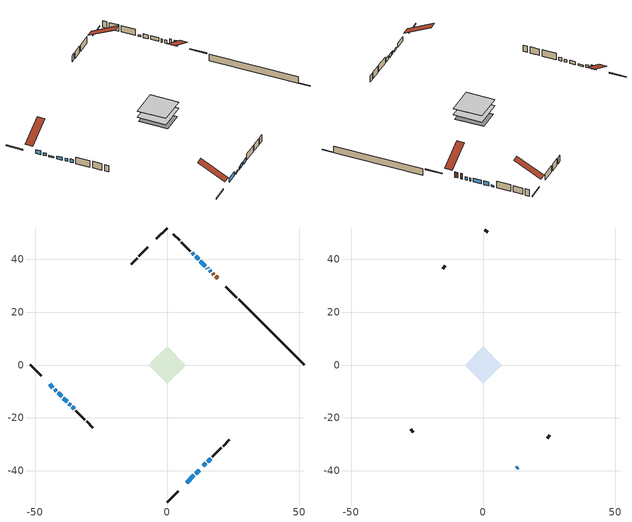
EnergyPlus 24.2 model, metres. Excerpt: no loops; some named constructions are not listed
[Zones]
conditioned space
 floor outside (Floor1 construction): -3.23,0 0,3.23 3.23,0 0,-3.23 z1.1
 floor outside (Floor2 construction): -2.77,0 0,2.77 2.77,0 0,-2.77 z1.1
 floor adiabatic (AdiabaticFloorConstruction): -7.07,0 0,7.07 7.07,0 0,-7.07 z1.1
 floor foundation (Slab1 construction): -6.21,0.96 -0.96,6.21 6.21,-0.96 0.96,-6.21 z-1.34
 wall outside (RimJoist1 construction): 0,-51.81 4.1,-47.71 / -51.81,0 -47.71,-4.1 / 0,51.81 -4.1,47.71 / 26.3,25.51 22.2,29.61 z1.1:1.4
 wall outside (AdiabaticWallConstruction 1): 19.02,32.79 18.27,33.54 / 17.61,34.2 17.18,34.63 z1.1:3.13
 wall outside (AdiabaticWallConstruction): 16.53,35.28 16.03,35.78 / 15.38,36.44 15.1,36.71 / -35.93,-15.88 -35.21,-16.6 z1.1:2.32; 7.28,-44.53 10.08,-41.73 z1.1:2.62; 10.74,-41.07 12.03,-39.78 / -41.28,-10.53 -39.98,-11.83 / 10.05,41.76 9.4,42.41 z1.1:1.66; -44.53,-7.28 -43.24,-8.58 / 14.45,37.36 12.51,39.3 / 11.85,39.96 10.7,41.11 z1.1:2.52; -42.58,-9.23 -41.93,-9.88 / -39.33,-12.48 -37.89,-13.92 / -37.23,-14.58 -36.58,-15.23 z1.1:2.12; 13.7,-38.11 14.57,-37.24 / 15.22,-36.59 16.41,-35.4 z1.1:2.47
 wall outside (Wall1 construction): 17.07,-34.75 20.5,-31.31 / -34.55,-17.26 -31.12,-20.69 / -7.28,44.53 -10.72,41.09 / 8.74,43.07 5.31,46.51 z1.1:3.54
 wall outside (Wall2 construction): 21.16,-30.65 23.48,-28.33 / -30.46,-21.35 -28.14,-23.67 / -11.37,40.44 -13.69,38.12 / 4.65,47.16 2.33,49.48 z1.1:3.54
 wall foundation (FoundationWall1 construction): 26.96,24.85,-1.34 26.96,24.85,1.1 48.96,2.85,1.1 48.96,2.85,-1.24 51.81,0,-1.24 51.81,0,-1.34
 window (WindowConstruction 8): 16.53,35.29 16.03,35.78 z1.1:2.32
 window (WindowConstruction 3): 7.28,-44.53 10.08,-41.73 z1.1:2.62
 window (WindowConstruction 4): 10.74,-41.07 12.03,-39.78 z1.1:1.66
 window (WindowConstruction 5): -44.53,-7.28 -43.24,-8.57 z1.1:2.52
 window (WindowConstruction 6): -42.58,-9.23 -41.93,-9.88 z1.1:2.11
 window (WindowConstruction 7): -41.28,-10.54 -39.98,-11.83 z1.1:1.66
 window (WindowConstruction 10): 13.71,-38.11 14.57,-37.24 z1.1:2.47
 window (WindowConstruction 9): 15.37,36.44 15.1,36.71 z1.1:2.32
 window (WindowConstruction 11): 15.22,-36.59 16.41,-35.4 z1.1:2.47
 window (WindowConstruction 12): -39.33,-12.49 -37.89,-13.92 z1.1:2.11
 window (WindowConstruction 13): -37.23,-14.58 -36.59,-15.23 z1.1:2.11
 window (WindowConstruction 14): -35.93,-15.88 -35.21,-16.6 z1.1:2.32
 window (WindowConstruction): 14.45,37.36 12.51,39.3 z1.1:2.52
 window (WindowConstruction 1): 11.85,39.96 10.7,41.11 z1.1:2.52
 window (WindowConstruction 2): 10.05,41.77 9.4,42.41 z1.1:1.66
 door (Door): 19.02,32.79 18.27,33.54 z1.1:3.13
 door (Door 1): 17.61,34.2 17.18,34.63 z1.1:3.13
 ceiling adiabatic (AdiabaticFloorConstruction): 0,-7.07 7.07,0 0,7.07 -7.07,0 z1.1
attic - vented
 floor to conditioned space (Floor3 construction Reversed): -7.07,0 0,7.07 7.07,0 0,-7.07 z3.54
 wall outside (AdiabaticWallConstruction): 12.69,-39.12 13.05,-38.76 z1.1:2.12
 wall outside (Wall3 construction): 24.14,-27.68 25.15,-26.66 / -27.48,-24.33 -26.47,-25.34 / -14.35,37.46 -15.37,36.44 / 1.67,50.14 0.66,51.15 z1.1:3.54
 window (WindowConstruction 15): 12.69,-39.12 13.05,-38.76 z1.1:2.11
 roof outside (Roof1 construction): 6.62,-45.19,3.54 -0.06,-38.5,8.26 -1.93,-40.37,8.26 4.76,-47.05,3.54; -45.19,-6.62,3.54 -38.5,0.06,8.26 -40.37,1.93,8.26 -47.05,-4.76,3.54; -6.62,45.19,3.54 0.06,38.5,8.26 1.93,40.37,8.26 -4.76,47.05,3.54; 19.68,32.13,3.54 13,25.45,8.26 14.86,23.58,8.26 21.55,30.26,3.54
[Material] Roughness=Rough; Thermal Absorptance=0.9
Name | Thickness {m} | Conductivity {W/m-K} | Density {kg/m3} | Specific Heat {J/kg-K} | Solar Absorptance | Visible Absorptance
ceiling loosefill ins | 0.338667 | 0.0480833 | 16.02 | 1046.75 | 0.7 | 0.7
ceiling stud and cavity | 0.1397 | 0.177487 | 65.682 | 1177.47 | 0.7 | 0.7
gypsum board | 0.0127 | 0.160291 | 801 | 837.4 | 0.6 | 0.6
[Construction]
Floor3 construction: ceiling loosefill ins, ceiling stud and cavity, gypsum board
[EnergyManagementSystem:OutputVariable] Type of Data in Variable=Summed; Update Frequency=ZoneTimestep
Name | EMS Variable | EMS Program or Subroutine | Units
loads_htg_slabs_annual_outvar; Energy Management System Output Variable 16 | loads_htg_slabs | component_loads_program | J
loads_htg_internal_mass_annual_outvar; Energy Management System Output Variable 17 | loads_htg_internal_mass | component_loads_program | J
loads_htg_infil_annual_outvar; Energy Management System Output Variable 18 | loads_htg_infil | component_loads_program | J
loads_htg_natvent_annual_outvar; Energy Management System Output Variable 19 | loads_htg_natvent | component_loads_program | J
loads_htg_mechvent_annual_outvar; Energy Management System Output Variable 20 | loads_htg_mechvent | component_loads_program | J
loads_htg_whf_annual_outvar; Energy Management System Output Variable 21 | loads_htg_whf | component_loads_program | J
loads_htg_ducts_annual_outvar; Energy Management System Output Variable 22 | loads_htg_ducts | component_loads_program | J
loads_htg_intgains_annual_outvar; Energy Management System Output Variable 23 | loads_htg_intgains | component_loads_program | J
loads_htg_lighting_annual_outvar; Energy Management System Output Variable 24 | loads_htg_lighting | component_loads_program | J
loads_clg_roofs_annual_outvar; Energy Management System Output Variable 25 | loads_clg_roofs | component_loads_program | J
loads_clg_ceilings_annual_outvar; Energy Management System Output Variable 26 | loads_clg_ceilings | component_loads_program | J
loads_clg_walls_annual_outvar; Energy Management System Output Variable 27 | loads_clg_walls | component_loads_program | J
loads_clg_rim_joists_annual_outvar; Energy Management System Output Variable 28 | loads_clg_rim_joists | component_loads_program | J
loads_clg_foundation_walls_annual_outvar; Energy Management System Output Variable 29 | loads_clg_foundation_walls | component_loads_program | J
loads_clg_doors_annual_outvar; Energy Management System Output Variable 30 | loads_clg_doors | component_loads_program | J
loads_clg_windows_conduction_annual_outvar; Energy Management System Output Variable 31 | loads_clg_windows_conduction | component_loads_program | J
loads_clg_windows_solar_annual_outvar; Energy Management System Output Variable 32 | loads_clg_windows_solar | component_loads_program | J
loads_clg_skylights_conduction_annual_outvar; Energy Management System Output Variable 33 | loads_clg_skylights_conduction | component_loads_program | J
loads_clg_skylights_solar_annual_outvar; Energy Management System Output Variable 34 | loads_clg_skylights_solar | component_loads_program | J
loads_clg_floors_annual_outvar; Energy Management System Output Variable 35 | loads_clg_floors | component_loads_program | J
loads_clg_slabs_annual_outvar; Energy Management System Output Variable 36 | loads_clg_slabs | component_loads_program | J
loads_clg_internal_mass_annual_outvar; Energy Management System Output Variable 37 | loads_clg_internal_mass | component_loads_program | J
loads_clg_infil_annual_outvar; Energy Management System Output Variable 38 | loads_clg_infil | component_loads_program | J
loads_clg_natvent_annual_outvar; Energy Management System Output Variable 39 | loads_clg_natvent | component_loads_program | J
loads_clg_mechvent_annual_outvar; Energy Management System Output Variable 40 | loads_clg_mechvent | component_loads_program | J
loads_clg_whf_annual_outvar; Energy Management System Output Variable 41 | loads_clg_whf | component_loads_program | J
loads_clg_ducts_annual_outvar; Energy Management System Output Variable 42 | loads_clg_ducts | component_loads_program | J
loads_clg_intgains_annual_outvar; Energy Management System Output Variable 43 | loads_clg_intgains | component_loads_program | J
loads_clg_lighting_annual_outvar; Energy Management System Output Variable 44 | loads_clg_lighting | component_loads_program | J
loads_htg_tot_annual_outvar; Energy Management System Output Variable 1; Energy Management System Output Variable 45 | loads_htg_tot | total_loads_program | J
loads_clg_tot_annual_outvar; Energy Management System Output Variable 2; Energy Management System Output Variable 46 | loads_clg_tot | total_loads_program | J
Energy Management System Output Variable 3 | htg_unmet_hours | unmet_hours_program | hr
Energy Management System Output Variable 4 | clg_unmet_hours | unmet_hours_program | hr
Energy Management System Output Variable 5 | loads_htg_roofs | component_loads_program | J
Energy Management System Output Variable 6 | loads_htg_ceilings | component_loads_program | J
Energy Management System Output Variable 7 | loads_htg_walls | component_loads_program | J
Energy Management System Output Variable 8 | loads_htg_rim_joists | component_loads_program | J
Energy Management System Output Variable 9 | loads_htg_foundation_walls | component_loads_program | J
Energy Management System Output Variable 10 | loads_htg_doors | component_loads_program | J
Energy Management System Output Variable 11 | loads_htg_windows_conduction | component_loads_program | J
Energy Management System Output Variable 12 | loads_htg_windows_solar | component_loads_program | J
Energy Management System Output Variable 13 | loads_htg_skylights_conduction | component_loads_program | J
Energy Management System Output Variable 14 | loads_htg_skylights_solar | component_loads_program | J
Energy Management System Output Variable 15 | loads_htg_floors | component_loads_program | J
[Schedule:Day:Interval]
interior lighting schedule day: No, 01:00, 0.108182, 04:00, 0.0901515, 05:00, 0.0991667, 06:00, 0.162273, 07:00, 0.270455, 08:00, 0.342576, 10:00, 0.369621, 11:00, 0.351591, 12:00, 0.333561, 13:00, 0.324545, 14:00, 0.31553, 15:00, 0.333561, 16:00, 0.369621, 17:00, 0.450758, 18:00, 0.585985, 19:00, 0.775303, 20:00, 0.955606, 21:00, 0.991667, 22:00, 0.712197, 23:00, 0.360606, 24:00, 0.162273
interior lighting schedule day 1: No, 01:00, 0.100909, 04:00, 0.0840909, 05:00, 0.0925, 06:00, 0.151364, 07:00, 0.252273, 08:00, 0.319545, 10:00, 0.344773, 11:00, 0.327955, 12:00, 0.311136, 13:00, 0.302727, 14:00, 0.294318, 15:00, 0.311136, 16:00, 0.344773, 17:00, 0.420455, 18:00, 0.546591, 19:00, 0.723182, 20:00, 0.891364, 21:00, 0.925, 22:00, 0.664318, 23:00, 0.336364, 24:00, 0.151364
interior lighting schedule day 2: No, 01:00, 0.0927273, 04:00, 0.0772727, 05:00, 0.085, 06:00, 0.139091, 07:00, 0.231818, 08:00, 0.293636, 10:00, 0.316818, 11:00, 0.301364, 12:00, 0.285909, 13:00, 0.278182, 14:00, 0.270455, 15:00, 0.285909, 16:00, 0.316818, 17:00, 0.386364, 18:00, 0.502273, 19:00, 0.664545, 20:00, 0.819091, 21:00, 0.85, 22:00, 0.610455, 23:00, 0.309091, 24:00, 0.139091
interior lighting schedule day 3: No, 01:00, 0.0845455, 04:00, 0.0704545, 05:00, 0.0775, 06:00, 0.126818, 07:00, 0.211364, 08:00, 0.267727, 10:00, 0.288864, 11:00, 0.274773, 12:00, 0.260682, 13:00, 0.253636, 14:00, 0.246591, 15:00, 0.260682, 16:00, 0.288864, 17:00, 0.352273, 18:00, 0.457955, 19:00, 0.605909, 20:00, 0.746818, 21:00, 0.775, 22:00, 0.556591, 23:00, 0.281818, 24:00, 0.126818
interior lighting schedule day 4: No, 01:00, 0.0763636, 04:00, 0.0636364, 05:00, 0.07, 06:00, 0.114545, 07:00, 0.190909, 08:00, 0.241818, 10:00, 0.260909, 11:00, 0.248182, 12:00, 0.235455, 13:00, 0.229091, 14:00, 0.222727, 15:00, 0.235455, 16:00, 0.260909, 17:00, 0.318182, 18:00, 0.413636, 19:00, 0.547273, 20:00, 0.674545, 21:00, 0.7, 22:00, 0.502727, 23:00, 0.254545, 24:00, 0.114545
interior lighting schedule day 5: No, 01:00, 0.0727273, 04:00, 0.0606061, 05:00, 0.0666667, 06:00, 0.109091, 07:00, 0.181818, 08:00, 0.230303, 10:00, 0.248485, 11:00, 0.236364, 12:00, 0.224242, 13:00, 0.218182, 14:00, 0.212121, 15:00, 0.224242, 16:00, 0.248485, 17:00, 0.30303, 18:00, 0.393939, 19:00, 0.521212, 20:00, 0.642424, 21:00, 0.666667, 22:00, 0.478788, 23:00, 0.242424, 24:00, 0.109091
interior lighting schedule day 6: No, 01:00, 0.0745455, 04:00, 0.0621212, 05:00, 0.0683333, 06:00, 0.111818, 07:00, 0.186364, 08:00, 0.236061, 10:00, 0.254697, 11:00, 0.242273, 12:00, 0.229848, 13:00, 0.223636, 14:00, 0.217424, 15:00, 0.229848, 16:00, 0.254697, 17:00, 0.310606, 18:00, 0.403788, 19:00, 0.534242, 20:00, 0.658485, 21:00, 0.683333, 22:00, 0.490758, 23:00, 0.248485, 24:00, 0.111818
interior lighting schedule day 7: No, 01:00, 0.08, 04:00, 0.0666667, 05:00, 0.0733333, 06:00, 0.12, 07:00, 0.2, 08:00, 0.253333, 10:00, 0.273333, 11:00, 0.26, 12:00, 0.246667, 13:00, 0.24, 14:00, 0.233333, 15:00, 0.246667, 16:00, 0.273333, 17:00, 0.333333, 18:00, 0.433333, 19:00, 0.573333, 20:00, 0.706667, 21:00, 0.733333, 22:00, 0.526667, 23:00, 0.266667, 24:00, 0.12
interior lighting schedule day 8: No, 01:00, 0.0890909, 04:00, 0.0742424, 05:00, 0.0816667, 06:00, 0.133636, 07:00, 0.222727, 08:00, 0.282121, 10:00, 0.304394, 11:00, 0.289545, 12:00, 0.274697, 13:00, 0.267273, 14:00, 0.259848, 15:00, 0.274697, 16:00, 0.304394, 17:00, 0.371212, 18:00, 0.482576, 19:00, 0.638485, 20:00, 0.78697, 21:00, 0.816667, 22:00, 0.586515, 23:00, 0.29697, 24:00, 0.133636
interior lighting schedule day 9: No, 01:00, 0.0972727, 04:00, 0.0810606, 05:00, 0.0891667, 06:00, 0.145909, 07:00, 0.243182, 08:00, 0.30803, 10:00, 0.332348, 11:00, 0.316136, 12:00, 0.299924, 13:00, 0.291818, 14:00, 0.283712, 15:00, 0.299924, 16:00, 0.332348, 17:00, 0.405303, 18:00, 0.526894, 19:00, 0.697121, 20:00, 0.859242, 21:00, 0.891667, 22:00, 0.640379, 23:00, 0.324242, 24:00, 0.145909
interior lighting schedule day 10: No, 01:00, 0.105455, 04:00, 0.0878788, 05:00, 0.0966667, 06:00, 0.158182, 07:00, 0.263636, 08:00, 0.333939, 10:00, 0.360303, 11:00, 0.342727, 12:00, 0.325152, 13:00, 0.316364, 14:00, 0.307576, 15:00, 0.325152, 16:00, 0.360303, 17:00, 0.439394, 18:00, 0.571212, 19:00, 0.755758, 20:00, 0.931515, 21:00, 0.966667, 22:00, 0.694242, 23:00, 0.351515, 24:00, 0.158182
interior lighting schedule day 11: No, 01:00, 0.109091, 04:00, 0.0909091, 05:00, 0.1, 06:00, 0.163636, 07:00, 0.272727, 08:00, 0.345455, 10:00, 0.372727, 11:00, 0.354545, 12:00, 0.336364, 13:00, 0.327273, 14:00, 0.318182, 15:00, 0.336364, 16:00, 0.372727, 17:00, 0.454545, 18:00, 0.590909, 19:00, 0.781818, 20:00, 0.963636, 21:00, 1, 22:00, 0.718182, 23:00, 0.363636, 24:00, 0.163636
interior lighting schedule default day; occupants schedule default day; clothes dryer schedule default day; cooking range schedule default day; mech vent bath fan 0 schedule default day; mech vent bath fan 1 schedule default day; mech vent range fan 0 schedule default day; mech vent range fan 1 schedule default day; misc plug loads schedule default day; general water use schedule default day; heating setpoint default day; cooling setpoint default day; clothes dryer exhaust 0 schedule default day; cooling season schedule day; cooling season schedule day 2; cooling season schedule default day; exterior lighting schedule default day; natural vent schedule default day: No, 24:00, 0
occupants schedule day: No, 05:00, 0.426829, 06:00, 0.719512, 07:00, 1, 08:00, 0.670732, 09:00, 0.329268, 14:00, 0.170732, 15:00, 0.231707, 16:00, 0.329268, 17:00, 0.5, 18:00, 0.670732, 19:00, 0.829268, 21:00, 1, 22:00, 0.853659, 23:00, 0.646341, 24:00, 0.426829
clothes dryer schedule day; clothes dryer exhaust 0 schedule day: No, 01:00, 0.123457, 02:00, 0.0740741, 03:00, 0.0493827, 04:00, 0.0246914, 05:00, 0.0493827, 06:00, 0.0740741, 07:00, 0.197531, 08:00, 0.395062, 09:00, 0.592593, 10:00, 0.839506, 11:00, 0.962963, 12:00, 1, 13:00, 0.91358, 14:00, 0.82716, 15:00, 0.716049, 16:00, 0.753086, 17:00, 0.679012, 18:00, 0.666667, 20:00, 0.62963, 21:00, 0.641975, 22:00, 0.666667, 23:00, 0.54321, 24:00, 0.296296
cooking range schedule day: No, 05:00, 0.0597015, 06:00, 0.11194, 07:00, 0.171642, 08:00, 0.291045, 11:00, 0.343284, 12:00, 0.402985, 13:00, 0.462687, 14:00, 0.343284, 15:00, 0.291045, 16:00, 0.402985, 17:00, 0.567164, 18:00, 1, 19:00, 0.850746, 20:00, 0.432836, 21:00, 0.291045, 22:00, 0.231343, 23:00, 0.171642, 24:00, 0.11194
mech vent bath fan 0 schedule day; mech vent bath fan 1 schedule day: No, 07:00, 0, 08:00, 1, 09:00, 0.2, 24:00, 0
mech vent range fan 0 schedule day; mech vent range fan 1 schedule day: No, 18:00, 0, 19:00, 1, 20:00, 0.2, 24:00, 0
misc plug loads schedule day: No, 06:00, 0.705882, 07:00, 0.745098, 08:00, 0.803922, 15:00, 0.823529, 16:00, 0.862745, 17:00, 0.921569, 18:00, 0.980392, 19:00, 1, 20:00, 0.980392, 21:00, 0.941176, 22:00, 0.862745, 23:00, 0.784314, 24:00, 0.72549
general water use schedule day: No, 01:00, 0.315068, 03:00, 0.287671, 04:00, 0.342466, 05:00, 0.369863, 06:00, 0.520548, 07:00, 0.60274, 08:00, 0.534247, 10:00, 0.506849, 11:00, 0.465753, 14:00, 0.479452, 15:00, 0.534247, 16:00, 0.589041, 17:00, 0.69863, 18:00, 0.876712, 19:00, 0.890411, 20:00, 0.986301, 21:00, 1, 22:00, 0.863014, 23:00, 0.616438, 24:00, 0.465753
heating setpoint day: No, 07:00, 18, 23:00, 21, 24:00, 18
cooling setpoint day: No, 24:00, 25
cooling season schedule day 1: No, 24:00, 1
exterior lighting schedule day: No, 01:00, 0.566667, 03:00, 0.524167, 05:00, 0.495833, 06:00, 0.5525, 07:00, 0.623333, 08:00, 0.580833, 09:00, 0.439167, 10:00, 0.354167, 12:00, 0.34, 13:00, 0.354167, 14:00, 0.396667, 15:00, 0.425, 16:00, 0.495833, 17:00, 0.623333, 18:00, 0.793333, 19:00, 0.906667, 20:00, 0.963333, 21:00, 0.991667, 22:00, 0.920833, 23:00, 0.793333, 24:00, 0.665833
exterior lighting schedule day 1: No, 01:00, 0.528571, 03:00, 0.488929, 05:00, 0.4625, 06:00, 0.515357, 07:00, 0.581429, 08:00, 0.541786, 09:00, 0.409643, 10:00, 0.330357, 12:00, 0.317143, 13:00, 0.330357, 14:00, 0.37, 15:00, 0.396429, 16:00, 0.4625, 17:00, 0.581429, 18:00, 0.74, 19:00, 0.845714, 20:00, 0.898571, 21:00, 0.925, 22:00, 0.858929, 23:00, 0.74, 24:00, 0.621071
exterior lighting schedule day 10: No, 01:00, 0.552381, 03:00, 0.510952, 05:00, 0.483333, 06:00, 0.538571, 07:00, 0.607619, 08:00, 0.56619, 09:00, 0.428095, 10:00, 0.345238, 12:00, 0.331429, 13:00, 0.345238, 14:00, 0.386667, 15:00, 0.414286, 16:00, 0.483333, 17:00, 0.607619, 18:00, 0.773333, 19:00, 0.88381, 20:00, 0.939048, 21:00, 0.966667, 22:00, 0.897619, 23:00, 0.773333, 24:00, 0.649048
exterior lighting schedule day 11: No, 01:00, 0.571429, 03:00, 0.528571, 05:00, 0.5, 06:00, 0.557143, 07:00, 0.628571, 08:00, 0.585714, 09:00, 0.442857, 10:00, 0.357143, 12:00, 0.342857, 13:00, 0.357143, 14:00, 0.4, 15:00, 0.428571, 16:00, 0.5, 17:00, 0.628571, 18:00, 0.8, 19:00, 0.914286, 20:00, 0.971429, 21:00, 1, 22:00, 0.928571, 23:00, 0.8, 24:00, 0.671429
exterior lighting schedule day 2: No, 01:00, 0.485714, 03:00, 0.449286, 05:00, 0.425, 06:00, 0.473571, 07:00, 0.534286, 08:00, 0.497857, 09:00, 0.376429, 10:00, 0.303571, 12:00, 0.291429, 13:00, 0.303571, 14:00, 0.34, 15:00, 0.364286, 16:00, 0.425, 17:00, 0.534286, 18:00, 0.68, 19:00, 0.777143, 20:00, 0.825714, 21:00, 0.85, 22:00, 0.789286, 23:00, 0.68, 24:00, 0.570714
exterior lighting schedule day 3: No, 01:00, 0.442857, 03:00, 0.409643, 05:00, 0.3875, 06:00, 0.431786, 07:00, 0.487143, 08:00, 0.453929, 09:00, 0.343214, 10:00, 0.276786, 12:00, 0.265714, 13:00, 0.276786, 14:00, 0.31, 15:00, 0.332143, 16:00, 0.3875, 17:00, 0.487143, 18:00, 0.62, 19:00, 0.708571, 20:00, 0.752857, 21:00, 0.775, 22:00, 0.719643, 23:00, 0.62, 24:00, 0.520357
exterior lighting schedule day 4: No, 01:00, 0.4, 03:00, 0.37, 05:00, 0.35, 06:00, 0.39, 07:00, 0.44, 08:00, 0.41, 09:00, 0.31, 10:00, 0.25, 12:00, 0.24, 13:00, 0.25, 14:00, 0.28, 15:00, 0.3, 16:00, 0.35, 17:00, 0.44, 18:00, 0.56, 19:00, 0.64, 20:00, 0.68, 21:00, 0.7, 22:00, 0.65, 23:00, 0.56, 24:00, 0.47
exterior lighting schedule day 5: No, 01:00, 0.380952, 03:00, 0.352381, 05:00, 0.333333, 06:00, 0.371429, 07:00, 0.419048, 08:00, 0.390476, 09:00, 0.295238, 10:00, 0.238095, 12:00, 0.228571, 13:00, 0.238095, 14:00, 0.266667, 15:00, 0.285714, 16:00, 0.333333, 17:00, 0.419048, 18:00, 0.533333, 19:00, 0.609524, 20:00, 0.647619, 21:00, 0.666667, 22:00, 0.619048, 23:00, 0.533333, 24:00, 0.447619
exterior lighting schedule day 6: No, 01:00, 0.390476, 03:00, 0.36119, 05:00, 0.341667, 06:00, 0.380714, 07:00, 0.429524, 08:00, 0.400238, 09:00, 0.302619, 10:00, 0.244048, 12:00, 0.234286, 13:00, 0.244048, 14:00, 0.273333, 15:00, 0.292857, 16:00, 0.341667, 17:00, 0.429524, 18:00, 0.546667, 19:00, 0.624762, 20:00, 0.66381, 21:00, 0.683333, 22:00, 0.634524, 23:00, 0.546667, 24:00, 0.45881
exterior lighting schedule day 7: No, 01:00, 0.419048, 03:00, 0.387619, 05:00, 0.366667, 06:00, 0.408571, 07:00, 0.460952, 08:00, 0.429524, 09:00, 0.324762, 10:00, 0.261905, 12:00, 0.251429, 13:00, 0.261905, 14:00, 0.293333, 15:00, 0.314286, 16:00, 0.366667, 17:00, 0.460952, 18:00, 0.586667, 19:00, 0.670476, 20:00, 0.712381, 21:00, 0.733333, 22:00, 0.680952, 23:00, 0.586667, 24:00, 0.492381
exterior lighting schedule day 8: No, 01:00, 0.466667, 03:00, 0.431667, 05:00, 0.408333, 06:00, 0.455, 07:00, 0.513333, 08:00, 0.478333, 09:00, 0.361667, 10:00, 0.291667, 12:00, 0.28, 13:00, 0.291667, 14:00, 0.326667, 15:00, 0.35, 16:00, 0.408333, 17:00, 0.513333, 18:00, 0.653333, 19:00, 0.746667, 20:00, 0.793333, 21:00, 0.816667, 22:00, 0.758333, 23:00, 0.653333, 24:00, 0.548333
exterior lighting schedule day 9: No, 01:00, 0.509524, 03:00, 0.47131, 05:00, 0.445833, 06:00, 0.496786, 07:00, 0.560476, 08:00, 0.522262, 09:00, 0.394881, 10:00, 0.318452, 12:00, 0.305714, 13:00, 0.318452, 14:00, 0.356667, 15:00, 0.382143, 16:00, 0.445833, 17:00, 0.560476, 18:00, 0.713333, 19:00, 0.815238, 20:00, 0.86619, 21:00, 0.891667, 22:00, 0.827976, 23:00, 0.713333, 24:00, 0.59869
[Schedule:Week:Daily]
heating setpoint Week Rule - Jan1-Dec31: heating setpoint day, heating setpoint day, heating setpoint day, heating setpoint day, heating setpoint day, heating setpoint day, heating setpoint day, heating setpoint default day, heating setpoint default day, heating setpoint default day, heating setpoint default day, heating setpoint default day
cooling setpoint Week Rule - Jan1-Dec31: cooling setpoint day, cooling setpoint day, cooling setpoint day, cooling setpoint day, cooling setpoint day, cooling setpoint day, cooling setpoint day, cooling setpoint default day, cooling setpoint default day, cooling setpoint default day, cooling setpoint default day, cooling setpoint default day
clothes dryer exhaust 0 schedule Week Rule - Jan1-Dec31: clothes dryer exhaust 0 schedule day, clothes dryer exhaust 0 schedule day, clothes dryer exhaust 0 schedule day, clothes dryer exhaust 0 schedule day, clothes dryer exhaust 0 schedule day, clothes dryer exhaust 0 schedule day, clothes dryer exhaust 0 schedule day, clothes dryer exhaust 0 schedule default day, clothes dryer exhaust 0 schedule default day, clothes dryer exhaust 0 schedule default day, clothes dryer exhaust 0 schedule default day, clothes dryer exhaust 0 schedule default day
cooling season schedule Week Rule - Jan1-May26: cooling season schedule day, cooling season schedule day, cooling season schedule day, cooling season schedule day, cooling season schedule day, cooling season schedule day, cooling season schedule day, cooling season schedule default day, cooling season schedule default day, cooling season schedule default day, cooling season schedule default day, cooling season schedule default day
cooling season schedule Week Rule - May27-Jun2: cooling season schedule day, cooling season schedule day, cooling season schedule day, cooling season schedule day, cooling season schedule day, cooling season schedule day 1, cooling season schedule day 1, cooling season schedule default day, cooling season schedule default day, cooling season schedule default day, cooling season schedule default day, cooling season schedule default day
cooling season schedule Week Rule - Jun3-Aug25: cooling season schedule day 1, cooling season schedule day 1, cooling season schedule day 1, cooling season schedule day 1, cooling season schedule day 1, cooling season schedule day 1, cooling season schedule day 1, cooling season schedule default day, cooling season schedule default day, cooling season schedule default day, cooling season schedule default day, cooling season schedule default day
cooling season schedule Week Rule - Aug26-Sep1: cooling season schedule day 1, cooling season schedule day 1, cooling season schedule day 1, cooling season schedule day 1, cooling season schedule day 1, cooling season schedule day 1, cooling season schedule day 2, cooling season schedule default day, cooling season schedule default day, cooling season schedule default day, cooling season schedule default day, cooling season schedule default day
cooling season schedule Week Rule - Sep2-Dec31: cooling season schedule day 2, cooling season schedule day 2, cooling season schedule day 2, cooling season schedule day 2, cooling season schedule day 2, cooling season schedule day 2, cooling season schedule day 2, cooling season schedule default day, cooling season schedule default day, cooling season schedule default day, cooling season schedule default day, cooling season schedule default day
exterior lighting schedule Week Rule - Feb25-Mar3: exterior lighting schedule day 1, exterior lighting schedule day 1, exterior lighting schedule day 1, exterior lighting schedule day 1, exterior lighting schedule day 2, exterior lighting schedule day 2, exterior lighting schedule day 2, exterior lighting schedule default day, exterior lighting schedule default day, exterior lighting schedule default day, exterior lighting schedule default day, exterior lighting schedule default day
exterior lighting schedule Week Rule - Mar4-Mar31: exterior lighting schedule day 2, exterior lighting schedule day 2, exterior lighting schedule day 2, exterior lighting schedule day 2, exterior lighting schedule day 2, exterior lighting schedule day 2, exterior lighting schedule day 2, exterior lighting schedule default day, exterior lighting schedule default day, exterior lighting schedule default day, exterior lighting schedule default day, exterior lighting schedule default day
exterior lighting schedule Week Rule - Apr1-Apr28: exterior lighting schedule day 3, exterior lighting schedule day 3, exterior lighting schedule day 3, exterior lighting schedule day 3, exterior lighting schedule day 3, exterior lighting schedule day 3, exterior lighting schedule day 3, exterior lighting schedule default day, exterior lighting schedule default day, exterior lighting schedule default day, exterior lighting schedule default day, exterior lighting schedule default day
exterior lighting schedule Week Rule - Apr29-May5: exterior lighting schedule day 3, exterior lighting schedule day 3, exterior lighting schedule day 4, exterior lighting schedule day 4, exterior lighting schedule day 4, exterior lighting schedule day 4, exterior lighting schedule day 4, exterior lighting schedule default day, exterior lighting schedule default day, exterior lighting schedule default day, exterior lighting schedule default day, exterior lighting schedule default day
exterior lighting schedule Week Rule - May6-May26: exterior lighting schedule day 4, exterior lighting schedule day 4, exterior lighting schedule day 4, exterior lighting schedule day 4, exterior lighting schedule day 4, exterior lighting schedule day 4, exterior lighting schedule day 4, exterior lighting schedule default day, exterior lighting schedule default day, exterior lighting schedule default day, exterior lighting schedule default day, exterior lighting schedule default day
exterior lighting schedule Week Rule - May27-Jun2: exterior lighting schedule day 4, exterior lighting schedule day 4, exterior lighting schedule day 4, exterior lighting schedule day 4, exterior lighting schedule day 4, exterior lighting schedule day 5, exterior lighting schedule day 5, exterior lighting schedule default day, exterior lighting schedule default day, exterior lighting schedule default day, exterior lighting schedule default day, exterior lighting schedule default day
exterior lighting schedule Week Rule - Jun3-Jun30: exterior lighting schedule day 5, exterior lighting schedule day 5, exterior lighting schedule day 5, exterior lighting schedule day 5, exterior lighting schedule day 5, exterior lighting schedule day 5, exterior lighting schedule day 5, exterior lighting schedule default day, exterior lighting schedule default day, exterior lighting schedule default day, exterior lighting schedule default day, exterior lighting schedule default day
exterior lighting schedule Week Rule - Jul1-Jul28: exterior lighting schedule day 6, exterior lighting schedule day 6, exterior lighting schedule day 6, exterior lighting schedule day 6, exterior lighting schedule day 6, exterior lighting schedule day 6, exterior lighting schedule day 6, exterior lighting schedule default day, exterior lighting schedule default day, exterior lighting schedule default day, exterior lighting schedule default day, exterior lighting schedule default day
exterior lighting schedule Week Rule - Jul29-Aug4: exterior lighting schedule day 6, exterior lighting schedule day 6, exterior lighting schedule day 6, exterior lighting schedule day 7, exterior lighting schedule day 7, exterior lighting schedule day 7, exterior lighting schedule day 7, exterior lighting schedule default day, exterior lighting schedule default day, exterior lighting schedule default day, exterior lighting schedule default day, exterior lighting schedule default day
exterior lighting schedule Week Rule - Aug5-Aug25: exterior lighting schedule day 7, exterior lighting schedule day 7, exterior lighting schedule day 7, exterior lighting schedule day 7, exterior lighting schedule day 7, exterior lighting schedule day 7, exterior lighting schedule day 7, exterior lighting schedule default day, exterior lighting schedule default day, exterior lighting schedule default day, exterior lighting schedule default day, exterior lighting schedule default day
exterior lighting schedule Week Rule - Aug26-Sep1: exterior lighting schedule day 7, exterior lighting schedule day 7, exterior lighting schedule day 7, exterior lighting schedule day 7, exterior lighting schedule day 7, exterior lighting schedule day 7, exterior lighting schedule day 8, exterior lighting schedule default day, exterior lighting schedule default day, exterior lighting schedule default day, exterior lighting schedule default day, exterior lighting schedule default day
exterior lighting schedule Week Rule - Sep2-Sep29: exterior lighting schedule day 8, exterior lighting schedule day 8, exterior lighting schedule day 8, exterior lighting schedule day 8, exterior lighting schedule day 8, exterior lighting schedule day 8, exterior lighting schedule day 8, exterior lighting schedule default day, exterior lighting schedule default day, exterior lighting schedule default day, exterior lighting schedule default day, exterior lighting schedule default day
exterior lighting schedule Week Rule - Sep30-Oct6: exterior lighting schedule day 8, exterior lighting schedule day 9, exterior lighting schedule day 9, exterior lighting schedule day 9, exterior lighting schedule day 9, exterior lighting schedule day 9, exterior lighting schedule day 9, exterior lighting schedule default day, exterior lighting schedule default day, exterior lighting schedule default day, exterior lighting schedule default day, exterior lighting schedule default day
exterior lighting schedule Week Rule - Oct7-Oct27: exterior lighting schedule day 9, exterior lighting schedule day 9, exterior lighting schedule day 9, exterior lighting schedule day 9, exterior lighting schedule day 9, exterior lighting schedule day 9, exterior lighting schedule day 9, exterior lighting schedule default day, exterior lighting schedule default day, exterior lighting schedule default day, exterior lighting schedule default day, exterior lighting schedule default day
exterior lighting schedule Week Rule - Oct28-Nov3: exterior lighting schedule day 9, exterior lighting schedule day 9, exterior lighting schedule day 9, exterior lighting schedule day 9, exterior lighting schedule day 10, exterior lighting schedule day 10, exterior lighting schedule day 10, exterior lighting schedule default day, exterior lighting schedule default day, exterior lighting schedule default day, exterior lighting schedule default day, exterior lighting schedule default day
exterior lighting schedule Week Rule - Nov4-Nov24: exterior lighting schedule day 10, exterior lighting schedule day 10, exterior lighting schedule day 10, exterior lighting schedule day 10, exterior lighting schedule day 10, exterior lighting schedule day 10, exterior lighting schedule day 10, exterior lighting schedule default day, exterior lighting schedule default day, exterior lighting schedule default day, exterior lighting schedule default day, exterior lighting schedule default day
exterior lighting schedule Week Rule - Nov25-Dec1: exterior lighting schedule day 10, exterior lighting schedule day 10, exterior lighting schedule day 10, exterior lighting schedule day 10, exterior lighting schedule day 10, exterior lighting schedule day 10, exterior lighting schedule day 11, exterior lighting schedule default day, exterior lighting schedule default day, exterior lighting schedule default day, exterior lighting schedule default day, exterior lighting schedule default day
exterior lighting schedule Week Rule - Dec2-Dec31: exterior lighting schedule day 11, exterior lighting schedule day 11, exterior lighting schedule day 11, exterior lighting schedule day 11, exterior lighting schedule day 11, exterior lighting schedule day 11, exterior lighting schedule day 11, exterior lighting schedule default day, exterior lighting schedule default day, exterior lighting schedule default day, exterior lighting schedule default day, exterior lighting schedule default day
natural vent schedule Week Rule - Jan1-Dec31: natural vent schedule default day, natural vent schedule default day, natural vent schedule default day, natural vent schedule default day, natural vent schedule default day, natural vent schedule default day, natural vent schedule default day, natural vent schedule default day, natural vent schedule default day, natural vent schedule default day, natural vent schedule default day, natural vent schedule default day
[Schedule:Year]
heating setpoint: heating setpoint Week Rule - Jan1-Dec31, 1, 1, 12, 31
cooling setpoint: cooling setpoint Week Rule - Jan1-Dec31, 1, 1, 12, 31
clothes dryer exhaust 0 schedule: clothes dryer exhaust 0 schedule Week Rule - Jan1-Dec31, 1, 1, 12, 31
cooling season schedule: cooling season schedule Week Rule - Jan1-May26, 1, 1, 5, 26, cooling season schedule Week Rule - May27-Jun2, 5, 27, 6, 2, cooling season schedule Week Rule - Jun3-Aug25, 6, 3, 8, 25, cooling season schedule Week Rule - Aug26-Sep1, 8, 26, 9, 1, cooling season schedule Week Rule - Sep2-Dec31, 9, 2, 12, 31
natural vent schedule: natural vent schedule Week Rule - Jan1-Dec31, 1, 1, 12, 31
